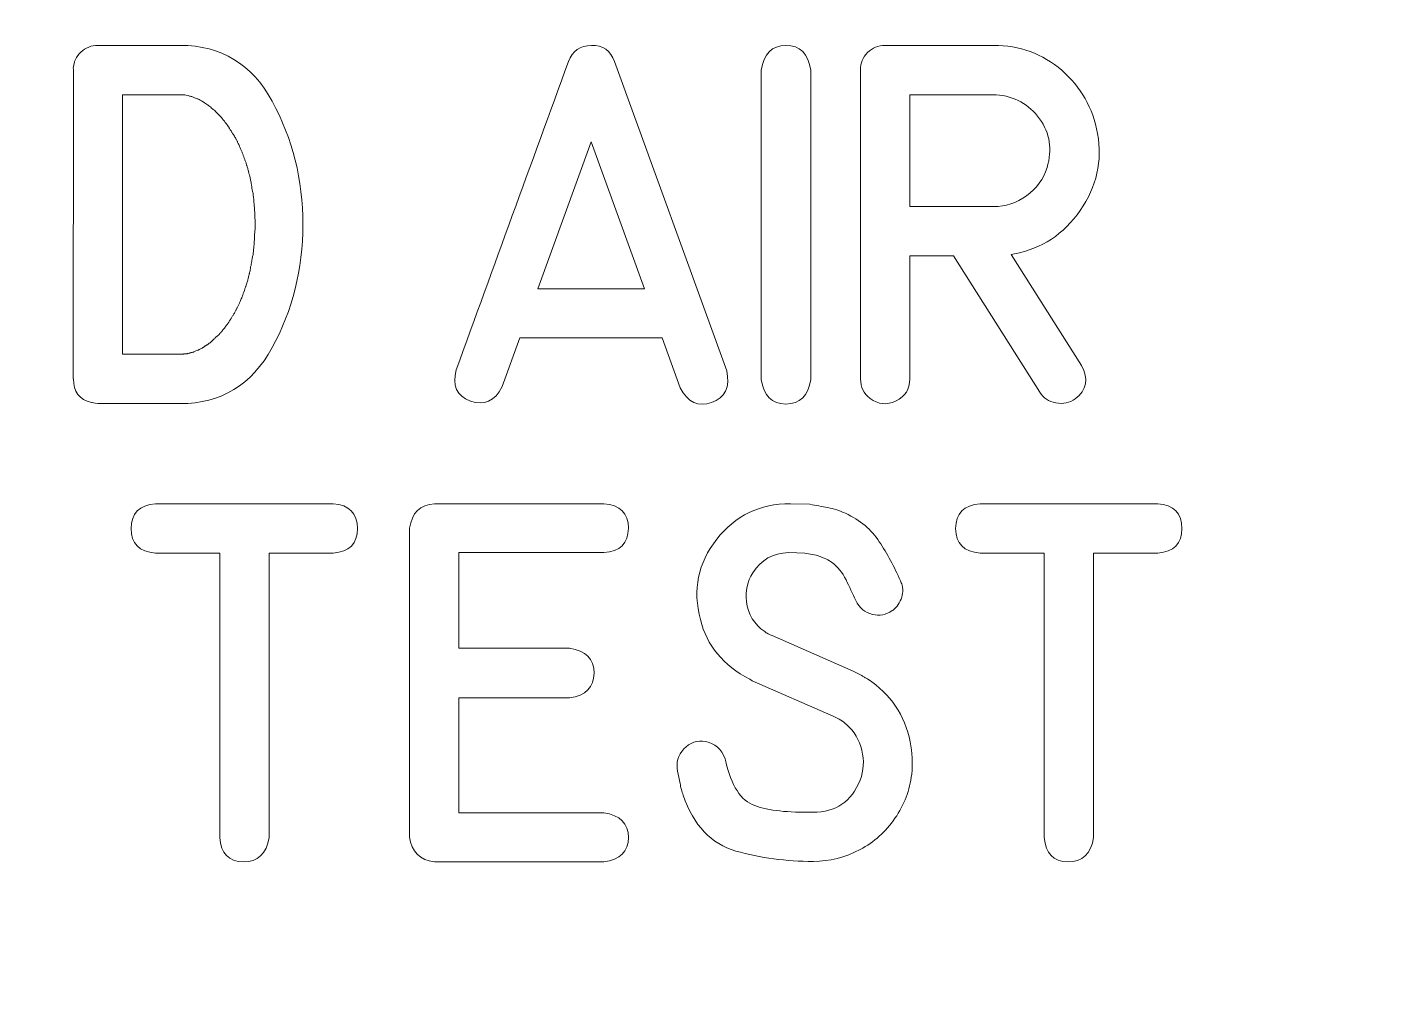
# Model space of a CAD drawing. Header units: millimetres. Extents: x -73 to 73, y -192 to 195.
# Drawn here: x 41.65 to 53.74, y 120.68 to 129.19 of the extents above; entities that cross this region are included whole.
import ezdxf

# ---------------------------------------------------------------- set-up
doc = ezdxf.new("R2010")
doc.units = ezdxf.units.MM
doc.header["$MEASUREMENT"] = 0
doc.layers.add('LED', color=7, linetype='Continuous')

msp = doc.modelspace()

# ---------------------------------------------------------------- linework, layer by layer
at = {"layer": 'LED', "color": 250, "lineweight": 9}
msp.add_open_spline([(70.6599, 74.2658), (70.9361, 74.248), (71.2072, 74.3453), (71.409, 74.5346), (71.409, 74.5346), (71.6108, 74.724), (71.7252, 74.987), (71.725, 75.2637), (71.725, 75.2637), (71.725, 75.2637), (71.725, 89.1213), (71.725, 89.1213), (71.725, 89.1213), (71.7248, 89.3867), (71.6193, 89.6411), (71.4315, 89.8287), (71.4315, 89.8287), (71.2437, 90.0162), (70.9904, 90.1215), (70.725, 90.1213), (70.725, 90.1213), (70.725, 90.1213), (68.2625, 90.1213), (68.2625, 90.1213), (68.2625, 90.1213), (65.9403, 90.1213), (63.7945, 91.3602), (62.6333, 93.3713), (62.6333, 93.3713), (61.4722, 95.3824), (61.4722, 97.8602), (62.6333, 99.8713), (62.6333, 99.8713), (63.7945, 101.8824), (65.9403, 103.1213), (68.2625, 103.1213), (68.2625, 103.1213), (68.2625, 103.1213), (70.725, 103.1213), (70.725, 103.1213), (70.725, 103.1213), (70.9904, 103.1215), (71.2448, 103.227), (71.4324, 103.4148), (71.4324, 103.4148), (71.6199, 103.6026), (71.7252, 103.8559), (71.725, 104.1213), (71.725, 104.1213), (71.725, 104.1213), (71.725, 174.8463), (71.725, 174.8463), (71.725, 174.8463), (71.7248, 175.1117), (71.6193, 175.3661), (71.4315, 175.5537), (71.4315, 175.5537), (71.2437, 175.7412), (70.9904, 175.8465), (70.725, 175.8463), (70.725, 175.8463), (70.725, 175.8463), (68.2625, 175.8463), (68.2625, 175.8463), (68.2625, 175.8463), (65.9403, 175.8463), (63.7945, 177.0852), (62.6333, 179.0963), (62.6333, 179.0963), (61.4722, 181.1074), (61.4722, 183.5852), (62.6333, 185.5963), (62.6333, 185.5963), (63.7945, 187.6074), (65.9403, 188.8463), (68.2625, 188.8463), (68.2625, 188.8463), (68.2625, 188.8463), (70.725, 188.8463), (70.725, 188.8463), (70.725, 188.8463), (70.9904, 188.8465), (71.2448, 188.952), (71.4324, 189.1398), (71.4324, 189.1398), (71.6199, 189.3276), (71.7252, 189.5809), (71.725, 189.8463), (71.725, 189.8463), (71.725, 189.8463), (71.725, 193.6206), (71.725, 193.6206), (71.725, 193.6206), (71.7248, 193.886), (71.6193, 194.1404), (71.4315, 194.328), (71.4315, 194.328), (71.2437, 194.5155), (70.9904, 194.6208), (70.725, 194.6206), (70.725, 194.6206), (70.725, 194.6206), (-70.725, 194.6206), (-70.725, 194.6206), (-70.725, 194.6206), (-70.9904, 194.6204), (-71.2448, 194.5148), (-71.4324, 194.3271), (-71.4324, 194.3271), (-71.6199, 194.1393), (-71.7252, 193.886), (-71.725, 193.6206), (-71.725, 193.6206), (-71.725, 193.6206), (-71.725, 189.8463), (-71.725, 189.8463), (-71.725, 189.8463), (-71.7248, 189.5809), (-71.6192, 189.3265), (-71.4315, 189.1389), (-71.4315, 189.1389), (-71.2437, 188.9514), (-70.9904, 188.8461), (-70.725, 188.8463), (-70.725, 188.8463), (-70.725, 188.8463), (-68.2625, 188.8463), (-68.2625, 188.8463), (-68.2625, 188.8463), (-65.9403, 188.8463), (-63.7944, 187.6074), (-62.6333, 185.5963), (-62.6333, 185.5963), (-61.4722, 183.5852), (-61.4722, 181.1074), (-62.6333, 179.0963), (-62.6333, 179.0963), (-63.7944, 177.0852), (-65.9403, 175.8463), (-68.2625, 175.8463), (-68.2625, 175.8463), (-68.2625, 175.8463), (-70.725, 175.8463), (-70.725, 175.8463), (-70.725, 175.8463), (-70.9904, 175.8461), (-71.2448, 175.7405), (-71.4324, 175.5528), (-71.4324, 175.5528), (-71.6199, 175.365), (-71.7252, 175.1117), (-71.725, 174.8463), (-71.725, 174.8463), (-71.725, 174.8463), (-71.725, 104.1213), (-71.725, 104.1213), (-71.725, 104.1213), (-71.7248, 103.8559), (-71.6192, 103.6015), (-71.4315, 103.4139), (-71.4315, 103.4139), (-71.2437, 103.2264), (-70.9904, 103.1211), (-70.725, 103.1213), (-70.725, 103.1213), (-70.725, 103.1213), (-68.2625, 103.1213), (-68.2625, 103.1213), (-68.2625, 103.1213), (-65.9403, 103.1213), (-63.7944, 101.8824), (-62.6333, 99.8713), (-62.6333, 99.8713), (-61.4722, 97.8602), (-61.4722, 95.3824), (-62.6333, 93.3713), (-62.6333, 93.3713), (-63.7944, 91.3602), (-65.9403, 90.1213), (-68.2625, 90.1213), (-68.2625, 90.1213), (-68.2625, 90.1213), (-70.725, 90.1213), (-70.725, 90.1213), (-70.725, 90.1213), (-70.9904, 90.1211), (-71.2448, 90.0155), (-71.4324, 89.8278), (-71.4324, 89.8278), (-71.6199, 89.64), (-71.7252, 89.3867), (-71.725, 89.1213), (-71.725, 89.1213), (-71.725, 89.1213), (-71.725, 84.4887), (-71.725, 84.4887), (-71.725, 84.4887), (-71.7247, 83.9613), (-71.3163, 83.5248), (-70.7901, 83.4908), (-70.7901, 83.4908), (-70.7901, 83.4908), (70.6599, 74.2658), (70.6599, 74.2658)], degree=3, knots=[0, 0, 0, 0, 0.0192308, 0.0192308, 0.0192308, 0.0192308, 0.0384615, 0.0384615, 0.0384615, 0.0384615, 0.0576923, 0.0576923, 0.0576923, 0.0576923, 0.0769231, 0.0769231, 0.0769231, 0.0769231, 0.0961538, 0.0961538, 0.0961538, 0.0961538, 0.1153846, 0.1153846, 0.1153846, 0.1153846, 0.1346154, 0.1346154, 0.1346154, 0.1346154, 0.1538462, 0.1538462, 0.1538462, 0.1538462, 0.1730769, 0.1730769, 0.1730769, 0.1730769, 0.1923077, 0.1923077, 0.1923077, 0.1923077, 0.2115385, 0.2115385, 0.2115385, 0.2115385, 0.2307692, 0.2307692, 0.2307692, 0.2307692, 0.25, 0.25, 0.25, 0.25, 0.2692308, 0.2692308, 0.2692308, 0.2692308, 0.2884615, 0.2884615, 0.2884615, 0.2884615, 0.3076923, 0.3076923, 0.3076923, 0.3076923, 0.3269231, 0.3269231, 0.3269231, 0.3269231, 0.3461538, 0.3461538, 0.3461538, 0.3461538, 0.3653846, 0.3653846, 0.3653846, 0.3653846, 0.3846154, 0.3846154, 0.3846154, 0.3846154, 0.4038462, 0.4038462, 0.4038462, 0.4038462, 0.4230769, 0.4230769, 0.4230769, 0.4230769, 0.4423077, 0.4423077, 0.4423077, 0.4423077, 0.4615385, 0.4615385, 0.4615385, 0.4615385, 0.4807692, 0.4807692, 0.4807692, 0.4807692, 0.5, 0.5, 0.5, 0.5, 0.5192308, 0.5192308, 0.5192308, 0.5192308, 0.5384615, 0.5384615, 0.5384615, 0.5384615, 0.5576923, 0.5576923, 0.5576923, 0.5576923, 0.5769231, 0.5769231, 0.5769231, 0.5769231, 0.5961538, 0.5961538, 0.5961538, 0.5961538, 0.6153846, 0.6153846, 0.6153846, 0.6153846, 0.6346154, 0.6346154, 0.6346154, 0.6346154, 0.6538462, 0.6538462, 0.6538462, 0.6538462, 0.6730769, 0.6730769, 0.6730769, 0.6730769, 0.6923077, 0.6923077, 0.6923077, 0.6923077, 0.7115385, 0.7115385, 0.7115385, 0.7115385, 0.7307692, 0.7307692, 0.7307692, 0.7307692, 0.75, 0.75, 0.75, 0.75, 0.7692308, 0.7692308, 0.7692308, 0.7692308, 0.7884615, 0.7884615, 0.7884615, 0.7884615, 0.8076923, 0.8076923, 0.8076923, 0.8076923, 0.8269231, 0.8269231, 0.8269231, 0.8269231, 0.8461538, 0.8461538, 0.8461538, 0.8461538, 0.8653846, 0.8653846, 0.8653846, 0.8653846, 0.8846154, 0.8846154, 0.8846154, 0.8846154, 0.9038462, 0.9038462, 0.9038462, 0.9038462, 0.9230769, 0.9230769, 0.9230769, 0.9230769, 0.9423077, 0.9423077, 0.9423077, 0.9423077, 0.9615385, 0.9615385, 0.9615385, 0.9615385, 1, 1, 1, 1], dxfattribs=at)
at = {"layer": 'LED', "color": 240, "lineweight": 9}
for points, knots in [([(42.2701, 129.0281), (42.2701, 129.0281), (43.0003, 129.0281), (43.0003, 129.0281), (43.0003, 129.0281), (43.3633, 129.0281), (43.6348, 128.863), (43.8158, 128.5323), (43.8158, 128.5323), (43.9967, 128.2015), (44.0872, 127.8375), (44.0872, 127.4406), (44.0872, 127.4406), (44.0872, 127.0437), (43.9962, 126.6802), (43.8152, 126.3495), (43.8152, 126.3495), (43.6337, 126.0187), (43.3623, 125.8531), (43.0003, 125.8531), (43.0003, 125.8531), (43.0003, 125.8531), (42.2701, 125.8531), (42.2701, 125.8531), (42.2701, 125.8531), (42.2701, 125.8531), (42.2732, 125.8531), (42.2732, 125.8531), (42.2732, 125.8531), (42.2732, 125.8531), (42.2701, 125.8531), (42.2701, 125.8531), (42.2701, 125.8531), (42.2362, 125.8584), (42.2177, 125.8616), (42.2145, 125.8626), (42.2145, 125.8626), (42.1071, 125.888), (42.0536, 125.9584), (42.0547, 126.0732), (42.0547, 126.0732), (42.0547, 126.0732), (42.0531, 126.0732), (42.0531, 126.0732), (42.0531, 126.0732), (42.0531, 126.0732), (42.0547, 128.8111), (42.0547, 128.8111), (42.0547, 128.8111), (42.0536, 128.8143), (42.0531, 128.8186), (42.0531, 128.8233), (42.0531, 128.8233), (42.0563, 128.8805), (42.0785, 128.9286), (42.1203, 128.9683), (42.1203, 128.9683), (42.1626, 129.008), (42.2129, 129.0281), (42.2716, 129.0281), (42.2716, 129.0281), (42.2716, 129.0281), (42.2701, 129.0281), (42.2701, 129.0281)], [0, 0, 0, 0, 0.0588235, 0.0588235, 0.0588235, 0.0588235, 0.1176471, 0.1176471, 0.1176471, 0.1176471, 0.1764706, 0.1764706, 0.1764706, 0.1764706, 0.2352941, 0.2352941, 0.2352941, 0.2352941, 0.2941176, 0.2941176, 0.2941176, 0.2941176, 0.3529412, 0.3529412, 0.3529412, 0.3529412, 0.4117647, 0.4117647, 0.4117647, 0.4117647, 0.4705882, 0.4705882, 0.4705882, 0.4705882, 0.5294118, 0.5294118, 0.5294118, 0.5294118, 0.5882353, 0.5882353, 0.5882353, 0.5882353, 0.6470588, 0.6470588, 0.6470588, 0.6470588, 0.7058824, 0.7058824, 0.7058824, 0.7058824, 0.7647059, 0.7647059, 0.7647059, 0.7647059, 0.8235294, 0.8235294, 0.8235294, 0.8235294, 0.8823529, 0.8823529, 0.8823529, 0.8823529, 1, 1, 1, 1]), ([(45.4461, 126.1521), (45.6112, 126.6082), (45.7768, 127.0638), (45.9425, 127.5189), (45.9425, 127.5189), (46.1086, 127.974), (46.2748, 128.4296), (46.4409, 128.8852), (46.4409, 128.8852), (46.4753, 128.9794), (46.5431, 129.027), (46.6441, 129.0281), (46.6441, 129.0281), (46.7457, 129.0292), (46.814, 128.9815), (46.8489, 128.8852), (46.8489, 128.8852), (46.8489, 128.8852), (47.8427, 126.1447), (47.8427, 126.1447), (47.8427, 126.1447), (47.8734, 125.9986), (47.829, 125.905), (47.7094, 125.8626), (47.7094, 125.8626), (47.5892, 125.8198), (47.4972, 125.8637), (47.4315, 125.9928), (47.4315, 125.9928), (47.4315, 125.9928), (47.2723, 126.4362), (47.2723, 126.4362), (47.2723, 126.4362), (47.2723, 126.4362), (46.0086, 126.4362), (46.0086, 126.4362), (46.0086, 126.4362), (46.0086, 126.4362), (45.8536, 126.0034), (45.8536, 126.0034), (45.8536, 126.0034), (45.7874, 125.8732), (45.6932, 125.8309), (45.5715, 125.8759), (45.5715, 125.8759), (45.4493, 125.9203), (45.4075, 126.0129), (45.4461, 126.1521)], [0, 0, 0, 0, 0.0769231, 0.0769231, 0.0769231, 0.0769231, 0.1538462, 0.1538462, 0.1538462, 0.1538462, 0.2307692, 0.2307692, 0.2307692, 0.2307692, 0.3076923, 0.3076923, 0.3076923, 0.3076923, 0.3846154, 0.3846154, 0.3846154, 0.3846154, 0.4615385, 0.4615385, 0.4615385, 0.4615385, 0.5384615, 0.5384615, 0.5384615, 0.5384615, 0.6153846, 0.6153846, 0.6153846, 0.6153846, 0.6923077, 0.6923077, 0.6923077, 0.6923077, 0.7692308, 0.7692308, 0.7692308, 0.7692308, 0.8461538, 0.8461538, 0.8461538, 0.8461538, 1, 1, 1, 1]), ([(48.5883, 126.0669), (48.5655, 125.9214), (48.492, 125.8489), (48.3676, 125.8494), (48.3676, 125.8494), (48.2427, 125.8499), (48.1697, 125.9224), (48.148, 126.0669), (48.148, 126.0669), (48.148, 126.0669), (48.148, 128.808), (48.148, 128.808), (48.148, 128.808), (48.1697, 128.9535), (48.2427, 129.027), (48.3676, 129.0276), (48.3676, 129.0276), (48.492, 129.0281), (48.5655, 128.9545), (48.5883, 128.808), (48.5883, 128.808), (48.5883, 128.808), (48.5883, 126.0669), (48.5883, 126.0669)], [0, 0, 0, 0, 0.1428571, 0.1428571, 0.1428571, 0.1428571, 0.2857143, 0.2857143, 0.2857143, 0.2857143, 0.4285714, 0.4285714, 0.4285714, 0.4285714, 0.5714286, 0.5714286, 0.5714286, 0.5714286, 0.7142857, 0.7142857, 0.7142857, 0.7142857, 1, 1, 1, 1]), ([(50.9864, 126.1897), (51.0526, 126.0727), (51.034, 125.9748), (50.9309, 125.8949), (50.9309, 125.8949), (50.8811, 125.86), (50.824, 125.8478), (50.7594, 125.8595), (50.7594, 125.8595), (50.6948, 125.8706), (50.6478, 125.9028), (50.6176, 125.9552), (50.6176, 125.9552), (50.6176, 125.9552), (49.8535, 127.1633), (49.8535, 127.1633), (49.8535, 127.1633), (49.8535, 127.1633), (49.4656, 127.1633), (49.4656, 127.1633), (49.4656, 127.1633), (49.4656, 127.1633), (49.4656, 126.0716), (49.4656, 126.0716), (49.4656, 126.0716), (49.4656, 125.9817), (49.4248, 125.9171), (49.3434, 125.8769), (49.3434, 125.8769), (49.2613, 125.8372), (49.1851, 125.8446), (49.1137, 125.8997), (49.1137, 125.8997), (49.0571, 125.942), (49.0285, 125.9992), (49.0285, 126.0716), (49.0285, 126.0716), (49.0285, 126.0716), (49.0285, 128.8111), (49.0285, 128.8111), (49.0285, 128.8111), (49.0285, 128.8709), (49.0497, 128.9223), (49.0915, 128.9646), (49.0915, 128.9646), (49.1333, 129.0069), (49.1846, 129.0281), (49.2455, 129.0281), (49.2455, 129.0281), (49.2455, 129.0281), (50.208, 129.0281), (50.208, 129.0281), (50.208, 129.0281), (50.4398, 129.0281), (50.6409, 128.9545), (50.8113, 128.8074), (50.8113, 128.8074), (50.9817, 128.6598), (51.088, 128.473), (51.1293, 128.2465), (51.1293, 128.2465), (51.1727, 128.0036), (51.1214, 127.7766), (50.9748, 127.5655), (50.9748, 127.5655), (50.8287, 127.3538), (50.6345, 127.2258), (50.3927, 127.1803), (50.3927, 127.1803), (50.3927, 127.1803), (50.3631, 127.1755), (50.3631, 127.1755), (50.3631, 127.1755), (50.3631, 127.1755), (50.9864, 126.1897), (50.9864, 126.1897)], [0, 0, 0, 0, 0.05, 0.05, 0.05, 0.05, 0.1, 0.1, 0.1, 0.1, 0.15, 0.15, 0.15, 0.15, 0.2, 0.2, 0.2, 0.2, 0.25, 0.25, 0.25, 0.25, 0.3, 0.3, 0.3, 0.3, 0.35, 0.35, 0.35, 0.35, 0.4, 0.4, 0.4, 0.4, 0.45, 0.45, 0.45, 0.45, 0.5, 0.5, 0.5, 0.5, 0.55, 0.55, 0.55, 0.55, 0.6, 0.6, 0.6, 0.6, 0.65, 0.65, 0.65, 0.65, 0.7, 0.7, 0.7, 0.7, 0.75, 0.75, 0.75, 0.75, 0.8, 0.8, 0.8, 0.8, 0.85, 0.85, 0.85, 0.85, 0.9, 0.9, 0.9, 0.9, 1, 1, 1, 1]), ([(43.0003, 126.2902), (43.0024, 126.2902), (43.0045, 126.2902), (43.0067, 126.2902), (43.0067, 126.2902), (43.0088, 126.2902), (43.0114, 126.2902), (43.0141, 126.2902), (43.0141, 126.2902), (43.0162, 126.2902), (43.0183, 126.2907), (43.0199, 126.2913), (43.0199, 126.2913), (43.0215, 126.2918), (43.0236, 126.2918), (43.0268, 126.2918), (43.0268, 126.2918), (43.0289, 126.2918), (43.031, 126.2923), (43.0336, 126.2928), (43.0336, 126.2928), (43.0363, 126.2934), (43.0389, 126.2934), (43.0421, 126.2934), (43.0421, 126.2934), (43.0442, 126.2934), (43.0463, 126.2939), (43.0485, 126.2939), (43.0485, 126.2939), (43.0506, 126.2944), (43.0532, 126.295), (43.0564, 126.295), (43.0564, 126.295), (43.058, 126.295), (43.0601, 126.295), (43.0622, 126.2955), (43.0622, 126.2955), (43.0643, 126.296), (43.067, 126.2965), (43.0702, 126.2965), (43.0702, 126.2965), (43.0744, 126.2987), (43.0786, 126.2997), (43.0823, 126.2997), (43.0823, 126.2997), (43.0844, 126.2997), (43.0866, 126.3002), (43.0887, 126.3018), (43.0887, 126.3018), (43.0908, 126.3034), (43.0934, 126.305), (43.0966, 126.3055), (43.0966, 126.3055), (43.0987, 126.3055), (43.1009, 126.3061), (43.1035, 126.3066), (43.1035, 126.3066), (43.1061, 126.3071), (43.1088, 126.3077), (43.112, 126.3087), (43.112, 126.3087), (43.1141, 126.3087), (43.1162, 126.3092), (43.1183, 126.3103), (43.1183, 126.3103), (43.1204, 126.3114), (43.1225, 126.3124), (43.1257, 126.3135), (43.1257, 126.3135), (43.1321, 126.3156), (43.1368, 126.3177), (43.14, 126.3198), (43.14, 126.3198), (43.1585, 126.3262), (43.1638, 126.3278), (43.1554, 126.3262), (43.1554, 126.3262), (43.1575, 126.3262), (43.1596, 126.3267), (43.1617, 126.3283), (43.1617, 126.3283), (43.1638, 126.3299), (43.1665, 126.3309), (43.1691, 126.332), (43.1691, 126.332), (43.1786, 126.3383), (43.1829, 126.341), (43.1818, 126.3399), (43.1818, 126.3399), (43.1919, 126.3452), (43.1972, 126.3479), (43.1972, 126.3479), (43.1972, 126.3479), (43.1993, 126.3489), (43.2014, 126.35), (43.2035, 126.3516), (43.2035, 126.3516), (43.2056, 126.3532), (43.2083, 126.3548), (43.2114, 126.3569), (43.2114, 126.3569), (43.2204, 126.3632), (43.2252, 126.3664), (43.2252, 126.3664), (43.2252, 126.3664), (43.2273, 126.3675), (43.2294, 126.3685), (43.2321, 126.3701), (43.2321, 126.3701), (43.2347, 126.3717), (43.2374, 126.3733), (43.2406, 126.3754), (43.2406, 126.3754), (43.2427, 126.3764), (43.2448, 126.378), (43.2469, 126.3802), (43.2469, 126.3802), (43.249, 126.3823), (43.2517, 126.3844), (43.2548, 126.3865), (43.2548, 126.3865), (43.2564, 126.3876), (43.2585, 126.3886), (43.2607, 126.3902), (43.2607, 126.3902), (43.2628, 126.3918), (43.2654, 126.3939), (43.2686, 126.3955), (43.2686, 126.3955), (43.2707, 126.3976), (43.276, 126.4018), (43.2839, 126.4082), (43.2839, 126.4082), (43.2924, 126.4167), (43.2966, 126.4204), (43.2966, 126.4204), (43.2966, 126.4204), (43.2988, 126.4225), (43.3003, 126.4246), (43.3025, 126.4267), (43.3025, 126.4267), (43.3046, 126.4288), (43.3072, 126.4315), (43.3104, 126.4347), (43.3104, 126.4347), (43.3125, 126.4368), (43.3146, 126.4384), (43.3168, 126.4405), (43.3168, 126.4405), (43.3189, 126.4426), (43.321, 126.4452), (43.3242, 126.4484), (43.3242, 126.4484), (43.3273, 126.4505), (43.3321, 126.4548), (43.3384, 126.4606), (43.3384, 126.4606), (43.3406, 126.4627), (43.3427, 126.4648), (43.3443, 126.4669), (43.3443, 126.4669), (43.3464, 126.4691), (43.349, 126.4717), (43.3522, 126.4749), (43.3522, 126.4749), (43.3543, 126.477), (43.3564, 126.4791), (43.3586, 126.4818), (43.3586, 126.4818), (43.3607, 126.4844), (43.3633, 126.487), (43.366, 126.4902), (43.366, 126.4902), (43.3787, 126.5066), (43.3829, 126.5119), (43.3787, 126.5056), (43.3787, 126.5056), (43.3861, 126.513), (43.3903, 126.5188), (43.3924, 126.523), (43.3924, 126.523), (43.4019, 126.5352), (43.4062, 126.541), (43.4051, 126.54), (43.4051, 126.54), (43.4072, 126.5431), (43.4094, 126.5458), (43.4109, 126.5484), (43.4109, 126.5484), (43.4131, 126.5511), (43.4157, 126.5537), (43.4189, 126.5569), (43.4189, 126.5569), (43.421, 126.5601), (43.4226, 126.5632), (43.4242, 126.5664), (43.4242, 126.5664), (43.4258, 126.5696), (43.4284, 126.5722), (43.4311, 126.5754), (43.4311, 126.5754), (43.4321, 126.5786), (43.4342, 126.5818), (43.4369, 126.5855), (43.4369, 126.5855), (43.4395, 126.5892), (43.4416, 126.5923), (43.4438, 126.5955), (43.4438, 126.5955), (43.4501, 126.604), (43.4538, 126.6103), (43.4559, 126.6146), (43.4559, 126.6146), (43.458, 126.6172), (43.4602, 126.6209), (43.4617, 126.6246), (43.4617, 126.6246), (43.4633, 126.6278), (43.4654, 126.6315), (43.4686, 126.6347), (43.4686, 126.6347), (43.4707, 126.6373), (43.4723, 126.641), (43.4739, 126.6447), (43.4739, 126.6447), (43.4755, 126.6479), (43.4776, 126.6516), (43.4808, 126.6548), (43.4808, 126.6548), (43.4829, 126.6596), (43.4861, 126.6664), (43.4903, 126.6749), (43.4903, 126.6749), (43.4924, 126.6781), (43.494, 126.6812), (43.4956, 126.6855), (43.4956, 126.6855), (43.4972, 126.6897), (43.4993, 126.6939), (43.5025, 126.6982), (43.5025, 126.6982), (43.5046, 126.7014), (43.5067, 126.7045), (43.5083, 126.7082), (43.5083, 126.7082), (43.5094, 126.7119), (43.512, 126.7156), (43.5152, 126.7199), (43.5152, 126.7199), (43.5162, 126.7231), (43.5173, 126.7262), (43.5189, 126.7305), (43.5189, 126.7305), (43.5205, 126.7347), (43.5221, 126.7389), (43.5242, 126.7432), (43.5242, 126.7432), (43.5274, 126.7479), (43.5311, 126.7559), (43.5353, 126.7664), (43.5353, 126.7664), (43.5454, 126.7918), (43.5491, 126.8003), (43.5459, 126.7908), (43.5459, 126.7908), (43.5469, 126.794), (43.5485, 126.7982), (43.5501, 126.8024), (43.5501, 126.8024), (43.5517, 126.8072), (43.5533, 126.812), (43.5554, 126.8157), (43.5554, 126.8157), (43.5565, 126.8199), (43.5575, 126.8241), (43.5591, 126.8284), (43.5591, 126.8284), (43.5607, 126.8326), (43.5628, 126.8368), (43.5644, 126.8421), (43.5644, 126.8421), (43.5676, 126.8516), (43.5702, 126.8596), (43.5723, 126.867), (43.5723, 126.867), (43.5734, 126.8712), (43.5745, 126.8755), (43.576, 126.8797), (43.576, 126.8797), (43.5776, 126.8834), (43.5797, 126.8882), (43.5819, 126.8934), (43.5819, 126.8934), (43.5776, 126.8829), (43.5803, 126.8919), (43.5893, 126.9199), (43.5893, 126.9199), (43.5914, 126.9247), (43.5946, 126.9337), (43.5988, 126.9458), (43.5988, 126.9458), (43.5988, 126.9501), (43.5993, 126.9548), (43.6009, 126.9591), (43.6009, 126.9591), (43.6025, 126.9638), (43.6041, 126.9686), (43.6051, 126.9739), (43.6051, 126.9739), (43.6062, 126.9781), (43.6073, 126.9823), (43.6083, 126.9871), (43.6083, 126.9871), (43.6089, 126.9919), (43.6104, 126.9966), (43.6126, 127.0019), (43.6126, 127.0019), (43.6126, 127.0051), (43.6136, 127.0088), (43.6152, 127.0136), (43.6152, 127.0136), (43.6168, 127.0183), (43.6178, 127.0231), (43.6189, 127.0284), (43.6189, 127.0284), (43.62, 127.0353), (43.6216, 127.0453), (43.6237, 127.0575), (43.6237, 127.0575), (43.6237, 127.0617), (43.6242, 127.066), (43.6258, 127.0707), (43.6258, 127.0707), (43.6274, 127.0755), (43.629, 127.0802), (43.6295, 127.0855), (43.6295, 127.0855), (43.6295, 127.0898), (43.63, 127.094), (43.6311, 127.0988), (43.6311, 127.0988), (43.6321, 127.1035), (43.6332, 127.1083), (43.6343, 127.1136), (43.6343, 127.1136), (43.6353, 127.121), (43.6369, 127.1305), (43.639, 127.1432), (43.639, 127.1432), (43.639, 127.1469), (43.6401, 127.1517), (43.6417, 127.157), (43.6417, 127.157), (43.6427, 127.1623), (43.6443, 127.167), (43.6454, 127.1723), (43.6454, 127.1723), (43.6454, 127.1797), (43.6464, 127.1892), (43.6485, 127.2019), (43.6485, 127.2019), (43.6485, 127.2062), (43.6485, 127.2104), (43.6491, 127.2152), (43.6491, 127.2152), (43.6496, 127.2199), (43.6507, 127.2252), (43.6517, 127.2311), (43.6517, 127.2311), (43.6533, 127.2438), (43.6544, 127.2533), (43.6544, 127.2607), (43.6544, 127.2607), (43.6554, 127.2681), (43.6559, 127.2776), (43.6559, 127.2903), (43.6559, 127.2903), (43.657, 127.2977), (43.6575, 127.3078), (43.6575, 127.321), (43.6575, 127.321), (43.6586, 127.3284), (43.6591, 127.3385), (43.6591, 127.3506), (43.6591, 127.3506), (43.6591, 127.3559), (43.6597, 127.3607), (43.6602, 127.3655), (43.6602, 127.3655), (43.6607, 127.3702), (43.6612, 127.3755), (43.6623, 127.3819), (43.6623, 127.3819), (43.6623, 127.3861), (43.6628, 127.3903), (43.6634, 127.3951), (43.6634, 127.3951), (43.6634, 127.3993), (43.6639, 127.4051), (43.6639, 127.411), (43.6639, 127.411), (43.6639, 127.4152), (43.6639, 127.42), (43.6639, 127.4253), (43.6639, 127.4253), (43.6639, 127.43), (43.6639, 127.4353), (43.6639, 127.4406), (43.6639, 127.4406), (43.6639, 127.4459), (43.6639, 127.4507), (43.6639, 127.4554), (43.6639, 127.4554), (43.6639, 127.4602), (43.6639, 127.4649), (43.6639, 127.4702), (43.6639, 127.4702), (43.6639, 127.475), (43.6634, 127.4803), (43.6634, 127.4845), (43.6634, 127.4845), (43.6628, 127.4893), (43.6623, 127.4951), (43.6623, 127.5009), (43.6623, 127.5009), (43.6623, 127.5052), (43.6623, 127.5099), (43.6623, 127.5152), (43.6623, 127.5152), (43.6623, 127.52), (43.6623, 127.5253), (43.6623, 127.5306), (43.6623, 127.5306), (43.6623, 127.5369), (43.6612, 127.547), (43.6591, 127.5618), (43.6591, 127.5618), (43.6591, 127.574), (43.6586, 127.5835), (43.6575, 127.5893), (43.6575, 127.5893), (43.6575, 127.5967), (43.6565, 127.6073), (43.6544, 127.6221), (43.6544, 127.6221), (43.6544, 127.6343), (43.6538, 127.6438), (43.6528, 127.6502), (43.6528, 127.6502), (43.6528, 127.657), (43.6522, 127.6671), (43.6501, 127.6793), (43.6501, 127.6793), (43.6491, 127.6835), (43.648, 127.6883), (43.6475, 127.6935), (43.6475, 127.6935), (43.647, 127.6983), (43.647, 127.7036), (43.647, 127.7089), (43.647, 127.7089), (43.6448, 127.7211), (43.6427, 127.7311), (43.6406, 127.7385), (43.6406, 127.7385), (43.6395, 127.7422), (43.6385, 127.747), (43.6374, 127.7512), (43.6374, 127.7512), (43.6364, 127.756), (43.6358, 127.7607), (43.6358, 127.766), (43.6358, 127.766), (43.6348, 127.7734), (43.6332, 127.783), (43.6311, 127.7957), (43.6311, 127.7957), (43.63, 127.8031), (43.629, 127.8126), (43.6268, 127.8253), (43.6268, 127.8253), (43.6226, 127.8375), (43.62, 127.847), (43.6189, 127.8528), (43.6189, 127.8528), (43.6168, 127.8655), (43.6152, 127.874), (43.6141, 127.8793), (43.6141, 127.8793), (43.612, 127.8835), (43.6104, 127.8877), (43.6094, 127.8925), (43.6094, 127.8925), (43.6083, 127.8973), (43.6078, 127.902), (43.6067, 127.9073), (43.6067, 127.9073), (43.6057, 127.9116), (43.6041, 127.9158), (43.602, 127.9206), (43.602, 127.9206), (43.5999, 127.9253), (43.5988, 127.9301), (43.5988, 127.9354), (43.5988, 127.9354), (43.5893, 127.9629), (43.5866, 127.9719), (43.5909, 127.9613), (43.5909, 127.9613), (43.5887, 127.9687), (43.5866, 127.9777), (43.5835, 127.9878), (43.5835, 127.9878), (43.5813, 127.9909), (43.5792, 127.9946), (43.5776, 127.9994), (43.5776, 127.9994), (43.576, 128.0042), (43.575, 128.0084), (43.5739, 128.0126), (43.5739, 128.0126), (43.5729, 128.0158), (43.5697, 128.0248), (43.5644, 128.0391), (43.5644, 128.0391), (43.5607, 128.0491), (43.5575, 128.0576), (43.5554, 128.064), (43.5554, 128.064), (43.5533, 128.0671), (43.5517, 128.0708), (43.5501, 128.0756), (43.5501, 128.0756), (43.5485, 128.0804), (43.5469, 128.0846), (43.5459, 128.0888), (43.5459, 128.0888), (43.5438, 128.0915), (43.5416, 128.0952), (43.5401, 128.0994), (43.5401, 128.0994), (43.5379, 128.1036), (43.5364, 128.1079), (43.5353, 128.1121), (43.5353, 128.1121), (43.5311, 128.1222), (43.5274, 128.1301), (43.5242, 128.1354), (43.5242, 128.1354), (43.52, 128.1455), (43.5173, 128.1529), (43.5152, 128.1571), (43.5152, 128.1571), (43.511, 128.1671), (43.5073, 128.1751), (43.5041, 128.1798), (43.5041, 128.1798), (43.502, 128.183), (43.4998, 128.1867), (43.4983, 128.1904), (43.4983, 128.1904), (43.4961, 128.1936), (43.4946, 128.1973), (43.4935, 128.2005), (43.4935, 128.2005), (43.4871, 128.2105), (43.4829, 128.2179), (43.4808, 128.2222), (43.4808, 128.2222), (43.4718, 128.2365), (43.4676, 128.2433), (43.4686, 128.2423), (43.4686, 128.2423), (43.4654, 128.2455), (43.4633, 128.2486), (43.4617, 128.2523), (43.4617, 128.2523), (43.4602, 128.256), (43.458, 128.2592), (43.4559, 128.2624), (43.4559, 128.2624), (43.4538, 128.2666), (43.4501, 128.2725), (43.4438, 128.2809), (43.4438, 128.2809), (43.4416, 128.2841), (43.4395, 128.2873), (43.4374, 128.2899), (43.4374, 128.2899), (43.4353, 128.2931), (43.4337, 128.2963), (43.4326, 128.2994), (43.4326, 128.2994), (43.4279, 128.309), (43.4189, 128.3206), (43.4067, 128.3349), (43.4067, 128.3349), (43.4046, 128.337), (43.3961, 128.3487), (43.3818, 128.3693), (43.3818, 128.3693), (43.3691, 128.3836), (43.3601, 128.3942), (43.3538, 128.4005), (43.3538, 128.4005), (43.3474, 128.4074), (43.3384, 128.4174), (43.3257, 128.4296), (43.3257, 128.4296), (43.3178, 128.4391), (43.3088, 128.4476), (43.2993, 128.4561), (43.2993, 128.4561), (43.2924, 128.4614), (43.2824, 128.4688), (43.2702, 128.4794), (43.2702, 128.4794), (43.2596, 128.4878), (43.2501, 128.4952), (43.2406, 128.5026), (43.2406, 128.5026), (43.2167, 128.518), (43.2072, 128.5249), (43.2114, 128.5227), (43.2114, 128.5227), (43.1903, 128.5349), (43.1813, 128.5407), (43.1834, 128.5397), (43.1834, 128.5397), (43.1834, 128.5397), (43.1739, 128.5444), (43.1554, 128.554), (43.1554, 128.554), (43.1511, 128.5556), (43.1416, 128.5593), (43.1257, 128.5646), (43.1257, 128.5646), (43.1125, 128.5698), (43.1024, 128.5735), (43.0966, 128.5757), (43.0966, 128.5757), (43.0913, 128.5762), (43.0866, 128.5778), (43.0823, 128.5794), (43.0823, 128.5794), (43.0786, 128.581), (43.0744, 128.5825), (43.0702, 128.5847), (43.0702, 128.5847), (43.0516, 128.5878), (43.0421, 128.5894), (43.0421, 128.5894), (43.0421, 128.5894), (43.0358, 128.5905), (43.0268, 128.591), (43.0141, 128.591), (43.0141, 128.591), (43.0114, 128.591), (43.0088, 128.591), (43.0067, 128.591), (43.0067, 128.591), (43.0045, 128.591), (43.0024, 128.591), (43.0003, 128.591), (43.0003, 128.591), (43.0003, 128.591), (42.4886, 128.591), (42.4886, 128.591), (42.4886, 128.591), (42.4886, 128.591), (42.4886, 126.2902), (42.4886, 126.2902), (42.4886, 126.2902), (42.4886, 126.2902), (42.4886, 126.2902), (42.4886, 126.2902), (42.4886, 126.2902), (42.4886, 126.2902), (43.0003, 126.2902), (43.0003, 126.2902)], [0, 0, 0, 0, 0.005848, 0.005848, 0.005848, 0.005848, 0.0116959, 0.0116959, 0.0116959, 0.0116959, 0.0175439, 0.0175439, 0.0175439, 0.0175439, 0.0233918, 0.0233918, 0.0233918, 0.0233918, 0.0292398, 0.0292398, 0.0292398, 0.0292398, 0.0350877, 0.0350877, 0.0350877, 0.0350877, 0.0409357, 0.0409357, 0.0409357, 0.0409357, 0.0467836, 0.0467836, 0.0467836, 0.0467836, 0.0526316, 0.0526316, 0.0526316, 0.0526316, 0.0584795, 0.0584795, 0.0584795, 0.0584795, 0.0643275, 0.0643275, 0.0643275, 0.0643275, 0.0701754, 0.0701754, 0.0701754, 0.0701754, 0.0760234, 0.0760234, 0.0760234, 0.0760234, 0.0818713, 0.0818713, 0.0818713, 0.0818713, 0.0877193, 0.0877193, 0.0877193, 0.0877193, 0.0935673, 0.0935673, 0.0935673, 0.0935673, 0.0994152, 0.0994152, 0.0994152, 0.0994152, 0.1052632, 0.1052632, 0.1052632, 0.1052632, 0.1111111, 0.1111111, 0.1111111, 0.1111111, 0.1169591, 0.1169591, 0.1169591, 0.1169591, 0.122807, 0.122807, 0.122807, 0.122807, 0.128655, 0.128655, 0.128655, 0.128655, 0.1345029, 0.1345029, 0.1345029, 0.1345029, 0.1403509, 0.1403509, 0.1403509, 0.1403509, 0.1461988, 0.1461988, 0.1461988, 0.1461988, 0.1520468, 0.1520468, 0.1520468, 0.1520468, 0.1578947, 0.1578947, 0.1578947, 0.1578947, 0.1637427, 0.1637427, 0.1637427, 0.1637427, 0.1695906, 0.1695906, 0.1695906, 0.1695906, 0.1754386, 0.1754386, 0.1754386, 0.1754386, 0.1812865, 0.1812865, 0.1812865, 0.1812865, 0.1871345, 0.1871345, 0.1871345, 0.1871345, 0.1929825, 0.1929825, 0.1929825, 0.1929825, 0.1988304, 0.1988304, 0.1988304, 0.1988304, 0.2046784, 0.2046784, 0.2046784, 0.2046784, 0.2105263, 0.2105263, 0.2105263, 0.2105263, 0.2163743, 0.2163743, 0.2163743, 0.2163743, 0.2222222, 0.2222222, 0.2222222, 0.2222222, 0.2280702, 0.2280702, 0.2280702, 0.2280702, 0.2339181, 0.2339181, 0.2339181, 0.2339181, 0.2397661, 0.2397661, 0.2397661, 0.2397661, 0.245614, 0.245614, 0.245614, 0.245614, 0.251462, 0.251462, 0.251462, 0.251462, 0.2573099, 0.2573099, 0.2573099, 0.2573099, 0.2631579, 0.2631579, 0.2631579, 0.2631579, 0.2690058, 0.2690058, 0.2690058, 0.2690058, 0.2748538, 0.2748538, 0.2748538, 0.2748538, 0.2807018, 0.2807018, 0.2807018, 0.2807018, 0.2865497, 0.2865497, 0.2865497, 0.2865497, 0.2923977, 0.2923977, 0.2923977, 0.2923977, 0.2982456, 0.2982456, 0.2982456, 0.2982456, 0.3040936, 0.3040936, 0.3040936, 0.3040936, 0.3099415, 0.3099415, 0.3099415, 0.3099415, 0.3157895, 0.3157895, 0.3157895, 0.3157895, 0.3216374, 0.3216374, 0.3216374, 0.3216374, 0.3274854, 0.3274854, 0.3274854, 0.3274854, 0.3333333, 0.3333333, 0.3333333, 0.3333333, 0.3391813, 0.3391813, 0.3391813, 0.3391813, 0.3450292, 0.3450292, 0.3450292, 0.3450292, 0.3508772, 0.3508772, 0.3508772, 0.3508772, 0.3567251, 0.3567251, 0.3567251, 0.3567251, 0.3625731, 0.3625731, 0.3625731, 0.3625731, 0.3684211, 0.3684211, 0.3684211, 0.3684211, 0.374269, 0.374269, 0.374269, 0.374269, 0.380117, 0.380117, 0.380117, 0.380117, 0.3859649, 0.3859649, 0.3859649, 0.3859649, 0.3918129, 0.3918129, 0.3918129, 0.3918129, 0.3976608, 0.3976608, 0.3976608, 0.3976608, 0.4035088, 0.4035088, 0.4035088, 0.4035088, 0.4093567, 0.4093567, 0.4093567, 0.4093567, 0.4152047, 0.4152047, 0.4152047, 0.4152047, 0.4210526, 0.4210526, 0.4210526, 0.4210526, 0.4269006, 0.4269006, 0.4269006, 0.4269006, 0.4327485, 0.4327485, 0.4327485, 0.4327485, 0.4385965, 0.4385965, 0.4385965, 0.4385965, 0.4444444, 0.4444444, 0.4444444, 0.4444444, 0.4502924, 0.4502924, 0.4502924, 0.4502924, 0.4561404, 0.4561404, 0.4561404, 0.4561404, 0.4619883, 0.4619883, 0.4619883, 0.4619883, 0.4678363, 0.4678363, 0.4678363, 0.4678363, 0.4736842, 0.4736842, 0.4736842, 0.4736842, 0.4795322, 0.4795322, 0.4795322, 0.4795322, 0.4853801, 0.4853801, 0.4853801, 0.4853801, 0.4912281, 0.4912281, 0.4912281, 0.4912281, 0.497076, 0.497076, 0.497076, 0.497076, 0.502924, 0.502924, 0.502924, 0.502924, 0.5087719, 0.5087719, 0.5087719, 0.5087719, 0.5146199, 0.5146199, 0.5146199, 0.5146199, 0.5204678, 0.5204678, 0.5204678, 0.5204678, 0.5263158, 0.5263158, 0.5263158, 0.5263158, 0.5321637, 0.5321637, 0.5321637, 0.5321637, 0.5380117, 0.5380117, 0.5380117, 0.5380117, 0.5438596, 0.5438596, 0.5438596, 0.5438596, 0.5497076, 0.5497076, 0.5497076, 0.5497076, 0.5555556, 0.5555556, 0.5555556, 0.5555556, 0.5614035, 0.5614035, 0.5614035, 0.5614035, 0.5672515, 0.5672515, 0.5672515, 0.5672515, 0.5730994, 0.5730994, 0.5730994, 0.5730994, 0.5789474, 0.5789474, 0.5789474, 0.5789474, 0.5847953, 0.5847953, 0.5847953, 0.5847953, 0.5906433, 0.5906433, 0.5906433, 0.5906433, 0.5964912, 0.5964912, 0.5964912, 0.5964912, 0.6023392, 0.6023392, 0.6023392, 0.6023392, 0.6081871, 0.6081871, 0.6081871, 0.6081871, 0.6140351, 0.6140351, 0.6140351, 0.6140351, 0.619883, 0.619883, 0.619883, 0.619883, 0.625731, 0.625731, 0.625731, 0.625731, 0.6315789, 0.6315789, 0.6315789, 0.6315789, 0.6374269, 0.6374269, 0.6374269, 0.6374269, 0.6432749, 0.6432749, 0.6432749, 0.6432749, 0.6491228, 0.6491228, 0.6491228, 0.6491228, 0.6549708, 0.6549708, 0.6549708, 0.6549708, 0.6608187, 0.6608187, 0.6608187, 0.6608187, 0.6666667, 0.6666667, 0.6666667, 0.6666667, 0.6725146, 0.6725146, 0.6725146, 0.6725146, 0.6783626, 0.6783626, 0.6783626, 0.6783626, 0.6842105, 0.6842105, 0.6842105, 0.6842105, 0.6900585, 0.6900585, 0.6900585, 0.6900585, 0.6959064, 0.6959064, 0.6959064, 0.6959064, 0.7017544, 0.7017544, 0.7017544, 0.7017544, 0.7076023, 0.7076023, 0.7076023, 0.7076023, 0.7134503, 0.7134503, 0.7134503, 0.7134503, 0.7192982, 0.7192982, 0.7192982, 0.7192982, 0.7251462, 0.7251462, 0.7251462, 0.7251462, 0.7309942, 0.7309942, 0.7309942, 0.7309942, 0.7368421, 0.7368421, 0.7368421, 0.7368421, 0.7426901, 0.7426901, 0.7426901, 0.7426901, 0.748538, 0.748538, 0.748538, 0.748538, 0.754386, 0.754386, 0.754386, 0.754386, 0.7602339, 0.7602339, 0.7602339, 0.7602339, 0.7660819, 0.7660819, 0.7660819, 0.7660819, 0.7719298, 0.7719298, 0.7719298, 0.7719298, 0.7777778, 0.7777778, 0.7777778, 0.7777778, 0.7836257, 0.7836257, 0.7836257, 0.7836257, 0.7894737, 0.7894737, 0.7894737, 0.7894737, 0.7953216, 0.7953216, 0.7953216, 0.7953216, 0.8011696, 0.8011696, 0.8011696, 0.8011696, 0.8070175, 0.8070175, 0.8070175, 0.8070175, 0.8128655, 0.8128655, 0.8128655, 0.8128655, 0.8187135, 0.8187135, 0.8187135, 0.8187135, 0.8245614, 0.8245614, 0.8245614, 0.8245614, 0.8304094, 0.8304094, 0.8304094, 0.8304094, 0.8362573, 0.8362573, 0.8362573, 0.8362573, 0.8421053, 0.8421053, 0.8421053, 0.8421053, 0.8479532, 0.8479532, 0.8479532, 0.8479532, 0.8538012, 0.8538012, 0.8538012, 0.8538012, 0.8596491, 0.8596491, 0.8596491, 0.8596491, 0.8654971, 0.8654971, 0.8654971, 0.8654971, 0.871345, 0.871345, 0.871345, 0.871345, 0.877193, 0.877193, 0.877193, 0.877193, 0.8830409, 0.8830409, 0.8830409, 0.8830409, 0.8888889, 0.8888889, 0.8888889, 0.8888889, 0.8947368, 0.8947368, 0.8947368, 0.8947368, 0.9005848, 0.9005848, 0.9005848, 0.9005848, 0.9064327, 0.9064327, 0.9064327, 0.9064327, 0.9122807, 0.9122807, 0.9122807, 0.9122807, 0.9181287, 0.9181287, 0.9181287, 0.9181287, 0.9239766, 0.9239766, 0.9239766, 0.9239766, 0.9298246, 0.9298246, 0.9298246, 0.9298246, 0.9356725, 0.9356725, 0.9356725, 0.9356725, 0.9415205, 0.9415205, 0.9415205, 0.9415205, 0.9473684, 0.9473684, 0.9473684, 0.9473684, 0.9532164, 0.9532164, 0.9532164, 0.9532164, 0.9590643, 0.9590643, 0.9590643, 0.9590643, 0.9649123, 0.9649123, 0.9649123, 0.9649123, 0.9707602, 0.9707602, 0.9707602, 0.9707602, 0.9766082, 0.9766082, 0.9766082, 0.9766082, 0.9824561, 0.9824561, 0.9824561, 0.9824561, 0.9883041, 0.9883041, 0.9883041, 0.9883041, 1, 1, 1, 1]), ([(50.208, 127.5988), (50.3138, 127.5988), (50.4112, 127.6306), (50.5006, 127.6951), (50.5006, 127.6951), (50.5901, 127.7592), (50.6499, 127.8428), (50.6811, 127.946), (50.6811, 127.946), (50.7298, 128.1052), (50.7075, 128.2492), (50.6144, 128.3778), (50.6144, 128.3778), (50.5213, 128.5063), (50.3932, 128.5773), (50.2302, 128.591), (50.2302, 128.591), (50.2302, 128.591), (49.4656, 128.591), (49.4656, 128.591), (49.4656, 128.591), (49.4656, 128.591), (49.4656, 127.5988), (49.4656, 127.5988), (49.4656, 127.5988), (49.4656, 127.5988), (50.208, 127.5988), (50.208, 127.5988)], [0, 0, 0, 0, 0.125, 0.125, 0.125, 0.125, 0.25, 0.25, 0.25, 0.25, 0.375, 0.375, 0.375, 0.375, 0.5, 0.5, 0.5, 0.5, 0.625, 0.625, 0.625, 0.625, 0.75, 0.75, 0.75, 0.75, 1, 1, 1, 1]), ([(47.114, 126.8717), (47.114, 126.8717), (46.6426, 128.174), (46.6426, 128.174), (46.6426, 128.174), (46.6426, 128.174), (46.1684, 126.8717), (46.1684, 126.8717), (46.1684, 126.8717), (46.1684, 126.8717), (47.114, 126.8717), (47.114, 126.8717)], [0, 0, 0, 0, 0.25, 0.25, 0.25, 0.25, 0.5, 0.5, 0.5, 0.5, 1, 1, 1, 1]), ([(46.6426, 128.174), (46.6426, 128.174), (47.114, 126.8717), (47.114, 126.8717), (47.114, 126.8717), (47.114, 126.8717), (46.6426, 128.174), (46.6426, 128.174)], [0, 0, 0, 0, 0.3333333, 0.3333333, 0.3333333, 0.3333333, 1, 1, 1, 1]), ([(43.3506, 122.0078), (43.3506, 122.0078), (43.3506, 124.5287), (43.3506, 124.5287), (43.3506, 124.5287), (43.3506, 124.5287), (42.7818, 124.5287), (42.7818, 124.5287), (42.7818, 124.5287), (42.6373, 124.5398), (42.5648, 124.6128), (42.5653, 124.7462), (42.5653, 124.7462), (42.5659, 124.8801), (42.6384, 124.9536), (42.7818, 124.9658), (42.7818, 124.9658), (42.7818, 124.9658), (44.3555, 124.9658), (44.3555, 124.9658), (44.3555, 124.9658), (44.4978, 124.9547), (44.5698, 124.8811), (44.5703, 124.7462), (44.5703, 124.7462), (44.5709, 124.6118), (44.4989, 124.5388), (44.3555, 124.5287), (44.3555, 124.5287), (44.3555, 124.5287), (43.7882, 124.5287), (43.7882, 124.5287), (43.7882, 124.5287), (43.7882, 124.5287), (43.7882, 122.0078), (43.7882, 122.0078), (43.7882, 122.0078), (43.7644, 121.8612), (43.6882, 121.7887), (43.5591, 121.7908), (43.5591, 121.7908), (43.4305, 121.7929), (43.3612, 121.8654), (43.3506, 122.0078)], [0, 0, 0, 0, 0.0833333, 0.0833333, 0.0833333, 0.0833333, 0.1666667, 0.1666667, 0.1666667, 0.1666667, 0.25, 0.25, 0.25, 0.25, 0.3333333, 0.3333333, 0.3333333, 0.3333333, 0.4166667, 0.4166667, 0.4166667, 0.4166667, 0.5, 0.5, 0.5, 0.5, 0.5833333, 0.5833333, 0.5833333, 0.5833333, 0.6666667, 0.6666667, 0.6666667, 0.6666667, 0.75, 0.75, 0.75, 0.75, 0.8333333, 0.8333333, 0.8333333, 0.8333333, 1, 1, 1, 1]), ([(46.7537, 124.5335), (46.7537, 124.5335), (45.4683, 124.5335), (45.4683, 124.5335), (45.4683, 124.5335), (45.4683, 124.5335), (45.4683, 123.6852), (45.4683, 123.6852), (45.4683, 123.6852), (45.4683, 123.6852), (46.4483, 123.6852), (46.4483, 123.6852), (46.4483, 123.6852), (46.5949, 123.6635), (46.6679, 123.59), (46.6674, 123.4646), (46.6674, 123.4646), (46.6669, 123.3386), (46.5938, 123.2656), (46.4483, 123.245), (46.4483, 123.245), (46.4483, 123.245), (45.4683, 123.245), (45.4683, 123.245), (45.4683, 123.245), (45.4683, 123.245), (45.4683, 122.2263), (45.4683, 122.2263), (45.4683, 122.2263), (45.4683, 122.2263), (46.7537, 122.2263), (46.7537, 122.2263), (46.7537, 122.2263), (46.8992, 122.2046), (46.9722, 122.1321), (46.9722, 122.0078), (46.9722, 122.0078), (46.9722, 121.8839), (46.8992, 121.8114), (46.7537, 121.7908), (46.7537, 121.7908), (46.7537, 121.7908), (45.2529, 121.7908), (45.2529, 121.7908), (45.2529, 121.7908), (45.1238, 121.8072), (45.0503, 121.8808), (45.0328, 122.0109), (45.0328, 122.0109), (45.0328, 122.0109), (45.0328, 124.7488), (45.0328, 124.7488), (45.0328, 124.7488), (45.0524, 124.8854), (45.1259, 124.9573), (45.2529, 124.9658), (45.2529, 124.9658), (45.2529, 124.9658), (46.7537, 124.9658), (46.7537, 124.9658), (46.7537, 124.9658), (46.8992, 124.9547), (46.9722, 124.8817), (46.9717, 124.7478), (46.9717, 124.7478), (46.9711, 124.6139), (46.8981, 124.5425), (46.7537, 124.5335)], [0, 0, 0, 0, 0.0555556, 0.0555556, 0.0555556, 0.0555556, 0.1111111, 0.1111111, 0.1111111, 0.1111111, 0.1666667, 0.1666667, 0.1666667, 0.1666667, 0.2222222, 0.2222222, 0.2222222, 0.2222222, 0.2777778, 0.2777778, 0.2777778, 0.2777778, 0.3333333, 0.3333333, 0.3333333, 0.3333333, 0.3888889, 0.3888889, 0.3888889, 0.3888889, 0.4444444, 0.4444444, 0.4444444, 0.4444444, 0.5, 0.5, 0.5, 0.5, 0.5555556, 0.5555556, 0.5555556, 0.5555556, 0.6111111, 0.6111111, 0.6111111, 0.6111111, 0.6666667, 0.6666667, 0.6666667, 0.6666667, 0.7222222, 0.7222222, 0.7222222, 0.7222222, 0.7777778, 0.7777778, 0.7777778, 0.7777778, 0.8333333, 0.8333333, 0.8333333, 0.8333333, 0.8888889, 0.8888889, 0.8888889, 0.8888889, 1, 1, 1, 1]), ([(48.9624, 123.4804), (48.9624, 123.4804), (48.9872, 123.4698), (48.9872, 123.4698), (48.9872, 123.4698), (48.9872, 123.4698), (49.0153, 123.4561), (49.0153, 123.4561), (49.0153, 123.4561), (49.0153, 123.4561), (49.0401, 123.4418), (49.0401, 123.4418), (49.0401, 123.4418), (49.047, 123.4365), (49.0555, 123.4317), (49.064, 123.427), (49.064, 123.427), (49.073, 123.4228), (49.0814, 123.4175), (49.0899, 123.4127), (49.0899, 123.4127), (49.2941, 123.2783), (49.4211, 123.092), (49.4693, 122.8544), (49.4693, 122.8544), (49.4878, 122.7613), (49.4921, 122.6655), (49.482, 122.5676), (49.482, 122.5676), (49.4651, 122.4269), (49.4159, 122.2972), (49.3338, 122.1776), (49.3338, 122.1776), (49.2518, 122.058), (49.1486, 121.966), (49.0248, 121.9009), (49.0248, 121.9009), (48.8914, 121.8305), (48.7533, 121.7956), (48.6105, 121.7956), (48.6105, 121.7956), (48.3707, 121.7956), (48.1421, 121.8263), (47.9236, 121.8876), (47.9236, 121.8876), (47.7056, 121.949), (47.55, 122.1136), (47.4574, 122.3814), (47.4574, 122.3814), (47.4447, 122.4157), (47.4357, 122.4507), (47.4294, 122.4867), (47.4294, 122.4867), (47.423, 122.5232), (47.4156, 122.5592), (47.4077, 122.5957), (47.4077, 122.5957), (47.3923, 122.6697), (47.4103, 122.7354), (47.4627, 122.7925), (47.4627, 122.7925), (47.5146, 122.8491), (47.5796, 122.8708), (47.6569, 122.8576), (47.6569, 122.8576), (47.7389, 122.8407), (47.7955, 122.7904), (47.8278, 122.7057), (47.8278, 122.7057), (47.8278, 122.7057), (47.8326, 122.6914), (47.8326, 122.6914), (47.8326, 122.6914), (47.8818, 122.4671), (47.9686, 122.3332), (48.0919, 122.2898), (48.0919, 122.2898), (48.2157, 122.2464), (48.3872, 122.2268), (48.6073, 122.2311), (48.6073, 122.2311), (48.81, 122.2311), (48.9491, 122.3263), (49.0248, 122.5163), (49.0248, 122.5163), (49.0576, 122.601), (49.0629, 122.6893), (49.0401, 122.7809), (49.0401, 122.7809), (49.0174, 122.8719), (48.9724, 122.9486), (48.9052, 123.0095), (48.9052, 123.0095), (48.875, 123.0354), (48.8359, 123.0592), (48.7872, 123.082), (48.7872, 123.082), (48.7872, 123.082), (48.0697, 123.3968), (48.0697, 123.3968), (48.0697, 123.3968), (48.0697, 123.3968), (48.0464, 123.4095), (48.0464, 123.4095), (48.0464, 123.4095), (47.8114, 123.5333), (47.6659, 123.7096), (47.6093, 123.9382), (47.6093, 123.9382), (47.54, 124.2027), (47.5881, 124.4398), (47.7543, 124.6504), (47.7543, 124.6504), (47.9199, 124.8605), (48.1379, 124.9658), (48.4073, 124.9658), (48.4073, 124.9658), (48.4073, 124.9658), (48.5782, 124.961), (48.5782, 124.961), (48.5782, 124.961), (48.6337, 124.951), (48.6877, 124.9409), (48.739, 124.9309), (48.739, 124.9309), (48.7909, 124.9214), (48.8433, 124.9044), (48.8957, 124.8806), (48.8957, 124.8806), (49.0259, 124.8198), (49.1259, 124.7356), (49.1952, 124.6293), (49.1952, 124.6293), (49.2645, 124.5229), (49.327, 124.4075), (49.3825, 124.2837), (49.3825, 124.2837), (49.3878, 124.2721), (49.3926, 124.2588), (49.3968, 124.2435), (49.3968, 124.2435), (49.4079, 124.1927), (49.4026, 124.1467), (49.3809, 124.1054), (49.3809, 124.1054), (49.3688, 124.0794), (49.3555, 124.0599), (49.3423, 124.0466), (49.3423, 124.0466), (49.3291, 124.0329), (49.318, 124.0239), (49.31, 124.0186), (49.31, 124.0186), (49.256, 123.9805), (49.1973, 123.9689), (49.1333, 123.9847), (49.1333, 123.9847), (49.0687, 123.999), (49.02, 124.0403), (48.9856, 124.1086), (48.9856, 124.1086), (48.9587, 124.1683), (48.9301, 124.2297), (48.8999, 124.2922), (48.8999, 124.2922), (48.8692, 124.3546), (48.8264, 124.4065), (48.7719, 124.4483), (48.7719, 124.4483), (48.7491, 124.4647), (48.7269, 124.4769), (48.7057, 124.4843), (48.7057, 124.4843), (48.6845, 124.4922), (48.6613, 124.5007), (48.6353, 124.5102), (48.6353, 124.5102), (48.6353, 124.5102), (48.5348, 124.5271), (48.5348, 124.5271), (48.5348, 124.5271), (48.5348, 124.5271), (48.3919, 124.5319), (48.3919, 124.5319), (48.3919, 124.5319), (48.2533, 124.5298), (48.1474, 124.47), (48.0744, 124.352), (48.0744, 124.352), (48.0247, 124.2763), (48.0062, 124.1922), (48.0183, 124.099), (48.0183, 124.099), (48.0326, 123.9847), (48.0866, 123.8958), (48.1797, 123.8323), (48.1797, 123.8323), (48.184, 123.8297), (48.1882, 123.826), (48.1935, 123.8223), (48.1935, 123.8223), (48.1988, 123.8191), (48.2046, 123.8154), (48.2104, 123.8122), (48.2104, 123.8122), (48.2104, 123.8122), (48.2279, 123.8048), (48.2279, 123.8048), (48.2279, 123.8048), (48.2279, 123.8048), (48.2464, 123.7969), (48.2464, 123.7969), (48.2464, 123.7969), (48.2464, 123.7969), (48.9624, 123.4804), (48.9624, 123.4804)], [0, 0, 0, 0, 0.0181818, 0.0181818, 0.0181818, 0.0181818, 0.0363636, 0.0363636, 0.0363636, 0.0363636, 0.0545455, 0.0545455, 0.0545455, 0.0545455, 0.0727273, 0.0727273, 0.0727273, 0.0727273, 0.0909091, 0.0909091, 0.0909091, 0.0909091, 0.1090909, 0.1090909, 0.1090909, 0.1090909, 0.1272727, 0.1272727, 0.1272727, 0.1272727, 0.1454545, 0.1454545, 0.1454545, 0.1454545, 0.1636364, 0.1636364, 0.1636364, 0.1636364, 0.1818182, 0.1818182, 0.1818182, 0.1818182, 0.2, 0.2, 0.2, 0.2, 0.2181818, 0.2181818, 0.2181818, 0.2181818, 0.2363636, 0.2363636, 0.2363636, 0.2363636, 0.2545455, 0.2545455, 0.2545455, 0.2545455, 0.2727273, 0.2727273, 0.2727273, 0.2727273, 0.2909091, 0.2909091, 0.2909091, 0.2909091, 0.3090909, 0.3090909, 0.3090909, 0.3090909, 0.3272727, 0.3272727, 0.3272727, 0.3272727, 0.3454545, 0.3454545, 0.3454545, 0.3454545, 0.3636364, 0.3636364, 0.3636364, 0.3636364, 0.3818182, 0.3818182, 0.3818182, 0.3818182, 0.4, 0.4, 0.4, 0.4, 0.4181818, 0.4181818, 0.4181818, 0.4181818, 0.4363636, 0.4363636, 0.4363636, 0.4363636, 0.4545455, 0.4545455, 0.4545455, 0.4545455, 0.4727273, 0.4727273, 0.4727273, 0.4727273, 0.4909091, 0.4909091, 0.4909091, 0.4909091, 0.5090909, 0.5090909, 0.5090909, 0.5090909, 0.5272727, 0.5272727, 0.5272727, 0.5272727, 0.5454545, 0.5454545, 0.5454545, 0.5454545, 0.5636364, 0.5636364, 0.5636364, 0.5636364, 0.5818182, 0.5818182, 0.5818182, 0.5818182, 0.6, 0.6, 0.6, 0.6, 0.6181818, 0.6181818, 0.6181818, 0.6181818, 0.6363636, 0.6363636, 0.6363636, 0.6363636, 0.6545455, 0.6545455, 0.6545455, 0.6545455, 0.6727273, 0.6727273, 0.6727273, 0.6727273, 0.6909091, 0.6909091, 0.6909091, 0.6909091, 0.7090909, 0.7090909, 0.7090909, 0.7090909, 0.7272727, 0.7272727, 0.7272727, 0.7272727, 0.7454545, 0.7454545, 0.7454545, 0.7454545, 0.7636364, 0.7636364, 0.7636364, 0.7636364, 0.7818182, 0.7818182, 0.7818182, 0.7818182, 0.8, 0.8, 0.8, 0.8, 0.8181818, 0.8181818, 0.8181818, 0.8181818, 0.8363636, 0.8363636, 0.8363636, 0.8363636, 0.8545455, 0.8545455, 0.8545455, 0.8545455, 0.8727273, 0.8727273, 0.8727273, 0.8727273, 0.8909091, 0.8909091, 0.8909091, 0.8909091, 0.9090909, 0.9090909, 0.9090909, 0.9090909, 0.9272727, 0.9272727, 0.9272727, 0.9272727, 0.9454545, 0.9454545, 0.9454545, 0.9454545, 0.9636364, 0.9636364, 0.9636364, 0.9636364, 1, 1, 1, 1]), ([(50.6567, 122.0078), (50.6567, 122.0078), (50.6567, 124.5287), (50.6567, 124.5287), (50.6567, 124.5287), (50.6567, 124.5287), (50.0879, 124.5287), (50.0879, 124.5287), (50.0879, 124.5287), (49.9434, 124.5398), (49.8709, 124.6128), (49.8714, 124.7462), (49.8714, 124.7462), (49.872, 124.8801), (49.9445, 124.9536), (50.0879, 124.9658), (50.0879, 124.9658), (50.0879, 124.9658), (51.6616, 124.9658), (51.6616, 124.9658), (51.6616, 124.9658), (51.8039, 124.9547), (51.8759, 124.8811), (51.8764, 124.7462), (51.8764, 124.7462), (51.877, 124.6118), (51.805, 124.5388), (51.6616, 124.5287), (51.6616, 124.5287), (51.6616, 124.5287), (51.0943, 124.5287), (51.0943, 124.5287), (51.0943, 124.5287), (51.0943, 124.5287), (51.0943, 122.0078), (51.0943, 122.0078), (51.0943, 122.0078), (51.0705, 121.8612), (50.9943, 121.7887), (50.8652, 121.7908), (50.8652, 121.7908), (50.7366, 121.7929), (50.6673, 121.8654), (50.6567, 122.0078)], [0, 0, 0, 0, 0.0833333, 0.0833333, 0.0833333, 0.0833333, 0.1666667, 0.1666667, 0.1666667, 0.1666667, 0.25, 0.25, 0.25, 0.25, 0.3333333, 0.3333333, 0.3333333, 0.3333333, 0.4166667, 0.4166667, 0.4166667, 0.4166667, 0.5, 0.5, 0.5, 0.5, 0.5833333, 0.5833333, 0.5833333, 0.5833333, 0.6666667, 0.6666667, 0.6666667, 0.6666667, 0.75, 0.75, 0.75, 0.75, 0.8333333, 0.8333333, 0.8333333, 0.8333333, 1, 1, 1, 1])]:
    msp.add_open_spline(points, degree=3, knots=knots, dxfattribs=at)

doc.saveas('drawing.dxf')
